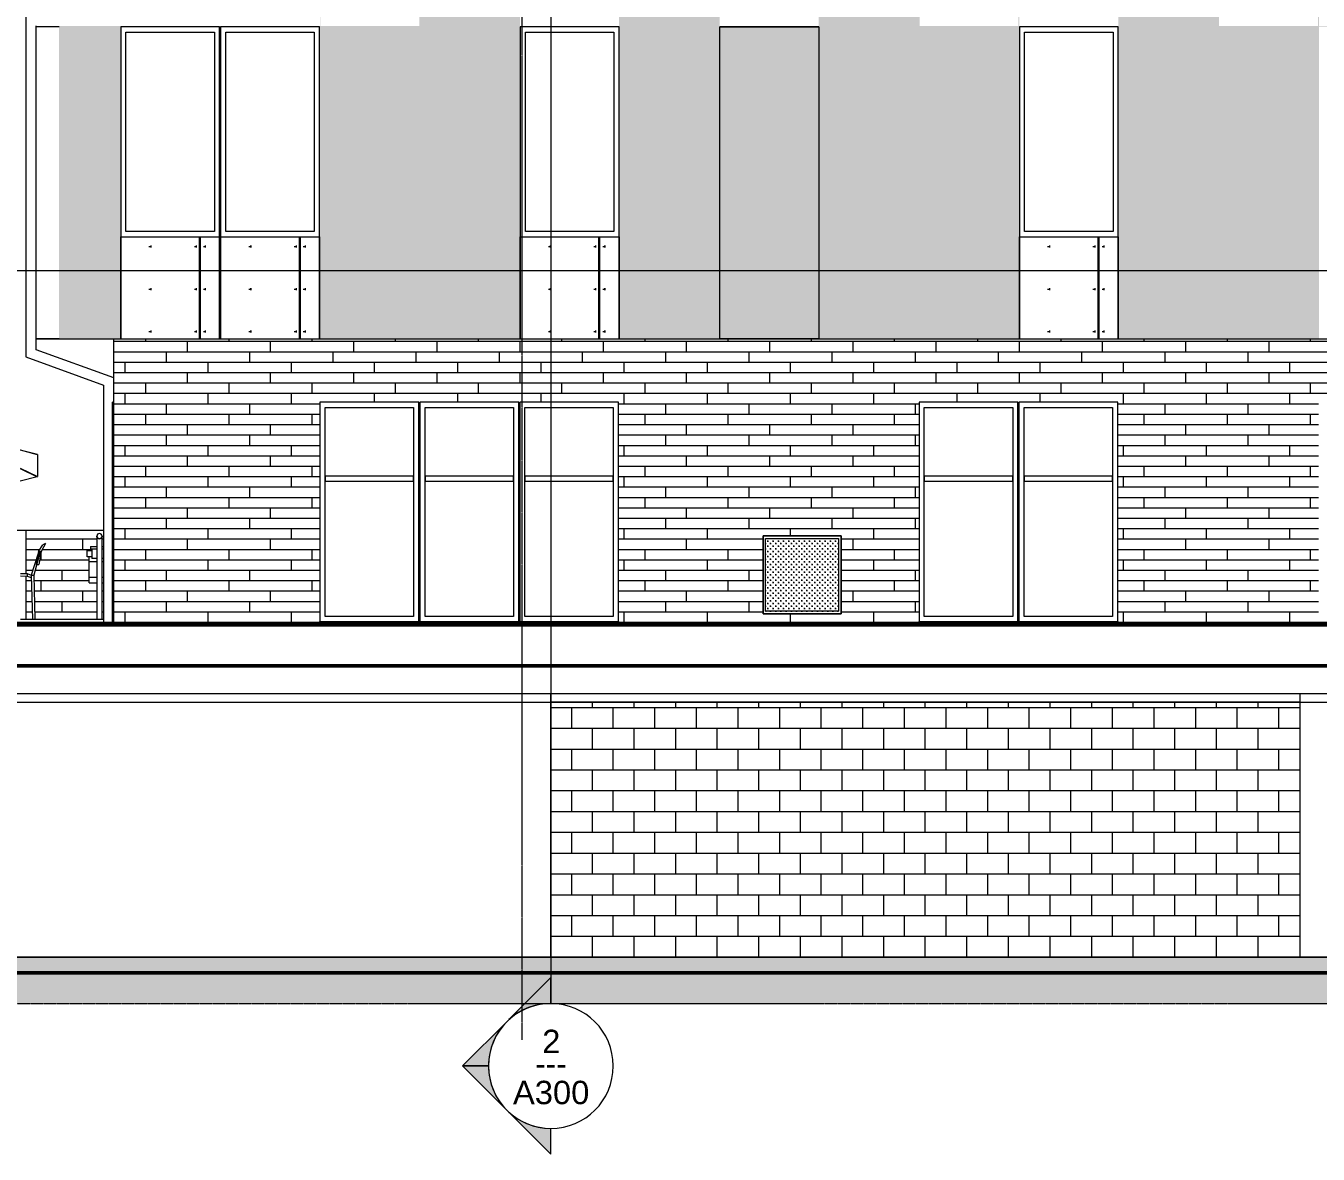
# Model space of a CAD drawing. Header units: inches. Extents: x -4169 to 1631, y -238 to 585.
# Drawn here: x -998.4 to -501.3, y -203.8 to 230.1 of the extents above; entities that cross this region are included whole.
import ezdxf

# ---------------------------------------------------------------- set-up
doc = ezdxf.new("R2010")
doc.units = ezdxf.units.IN
doc.header["$MEASUREMENT"] = 0
doc.linetypes.add('Aligning Line 1_8_', pattern=[0.25, 0.125, -0.125])
doc.linetypes.add('Grid Line 1_2_', pattern=[0.875, 0.5, -0.125, 0.125, -0.125])
for name, color, linetype, lineweight in [('0-5', 10, 'Continuous', 5), ('A-CLNG', 13, 'Continuous', 13), ('A-FLOR', 192, 'Continuous', 13), ('A-FLOR-2', 53, 'Continuous', 50), ('A-FLOR-LEVL-1', 51, 'Grid Line 1_2_', 9), ('A-FLOR-PATT-2', 9, 'Continuous', 9), ('A-GENM', 5, 'Continuous', 9), ('A-GLAZ', 151, 'Continuous', 13), ('A-GLAZ-1', 151, 'Continuous', 9), ('A-WALL', 113, 'Continuous', 13), ('A-WALL-PATT-1', 111, 'Continuous', 9), ('C-BLDG-PADS-1', 55, 'Continuous', 9), ('C-BLDG-PADS-2', 10, 'Continuous', 13), ('C-TOPO', 7, 'Continuous', 9), ('C-TOPO-1', 250, 'Continuous', 50), ('G-ANNO-SYMB', 111, 'Aligning Line 1_8_', 9), ('G-ANNO-SYMB-2', 147, 'Aligning Line 1_8_', 9), ('G-ANNO-SYMB-3', 111, 'Continuous', 9), ('G-IMPT', 8, 'Continuous', 9), ('L-SITE', 91, 'Continuous', 9), ('Q-SPCQ', 91, 'Continuous', 9), ('S-FNDN', 32, 'Continuous', 13), ('S-GRID-1', 1, 'Grid Line 1_2_', 9)]:
    doc.layers.add(name, color=color, linetype=linetype, lineweight=lineweight)
doc.styles.add('Arial', font='arial.ttf', dxfattribs={"height": 9})
doc.styles.add('Century Gothic', font='ufonts.com_century-gothic.ttf', dxfattribs={"height": 9})
pattern_1 = [(0, (0, 0), (24, 24), [24, -24]), (0, (0, 9), (24, 24), [24, -24]), (0, (0, 18), (24, 24), [24, -24]), (90, (3, 21), (-24, 24), [24, -24]), (90, (12, 21), (-24, 24), [24, -24]), (90, (21, 21), (-24, 24), [24, -24])]
pattern_2 = [(0, (-115.69, 112.3), (-38.4, 120.375), [0.392, -38.007]), (0, (-115.69, 112.7), (-38.4, 120.375), [0.392, -38.007]), (0, (-115.69, 128.66), (-38.4, 120.375), [0.392, -38.007]), (0, (-115.69, 129.05), (-38.4, 120.375), [0.392, -38.007]), (0, (-115.69, 145.02), (-38.4, 120.375), [0.392, -38.007]), (0, (-115.69, 145.41), (-38.4, 120.375), [0.392, -38.007]), (0, (-115.69, 161.38), (-38.4, 120.375), [0.392, -38.007]), (0, (-115.69, 161.77), (-38.4, 120.375), [0.392, -38.007]), (0, (-115.69, 177.73), (-38.4, 120.375), [0.392, -38.007]), (0, (-115.69, 178.12), (-38.4, 120.375), [0.392, -38.007]), (0, (-115.69, 194.09), (-38.4, 120.375), [0.392, -38.007]), (0, (-115.69, 194.48), (-38.4, 120.375), [0.392, -38.007]), (0, (-115.69, 210.45), (-38.4, 120.375), [0.392, -38.007]), (0, (-115.69, 210.84), (-38.4, 120.375), [0.392, -38.007]), (0, (-115.69, 226.8), (-38.4, 120.375), [0.392, -38.007]), (0, (-115.69, 227.2), (-38.4, 120.375), [0.392, -38.007]), (0, (-98.24, 112.3), (-38.4, 120.375), [0.392, -38.007]), (0, (-98.24, 112.7), (-38.4, 120.375), [0.392, -38.007]), (0, (-98.24, 128.66), (-38.4, 120.375), [0.392, -38.007]), (0, (-98.24, 129.05), (-38.4, 120.375), [0.392, -38.007]), (0, (-98.24, 145.02), (-38.4, 120.375), [0.392, -38.007]), (0, (-98.24, 145.41), (-38.4, 120.375), [0.392, -38.007]), (0, (-98.24, 161.38), (-38.4, 120.375), [0.392, -38.007]), (0, (-98.24, 161.77), (-38.4, 120.375), [0.392, -38.007]), (0, (-98.24, 177.73), (-38.4, 120.375), [0.392, -38.007]), (0, (-98.24, 178.12), (-38.4, 120.375), [0.392, -38.007]), (0, (-98.24, 194.09), (-38.4, 120.375), [0.392, -38.007]), (0, (-98.24, 194.48), (-38.4, 120.375), [0.392, -38.007]), (0, (-98.24, 210.45), (-38.4, 120.375), [0.392, -38.007]), (0, (-98.24, 210.84), (-38.4, 120.375), [0.392, -38.007]), (0, (-98.24, 226.8), (-38.4, 120.375), [0.392, -38.007]), (0, (-98.24, 227.2), (-38.4, 120.375), [0.392, -38.007]), (0, (-80.79, 112.3), (-38.4, 120.375), [0.392, -38.007]), (0, (-80.79, 112.7), (-38.4, 120.375), [0.392, -38.007]), (0, (-80.79, 128.66), (-38.4, 120.375), [0.392, -38.007]), (0, (-80.79, 129.05), (-38.4, 120.375), [0.392, -38.007]), (0, (-80.79, 145.02), (-38.4, 120.375), [0.392, -38.007]), (0, (-80.79, 145.41), (-38.4, 120.375), [0.392, -38.007]), (0, (-80.79, 161.38), (-38.4, 120.375), [0.392, -38.007]), (0, (-80.79, 161.77), (-38.4, 120.375), [0.392, -38.007]), (0, (-80.79, 177.73), (-38.4, 120.375), [0.392, -38.007]), (0, (-80.79, 178.12), (-38.4, 120.375), [0.392, -38.007]), (0, (-80.79, 194.09), (-38.4, 120.375), [0.392, -38.007]), (0, (-80.79, 194.48), (-38.4, 120.375), [0.392, -38.007]), (0, (-80.79, 210.45), (-38.4, 120.375), [0.392, -38.007]), (0, (-80.79, 210.84), (-38.4, 120.375), [0.392, -38.007]), (0, (-80.79, 226.8), (-38.4, 120.375), [0.392, -38.007]), (0, (-80.79, 227.2), (-38.4, 120.375), [0.392, -38.007]), (90, (-117.432, 109.75), (-38.4, 2e-15), [120, -0.375]), (90, (-117.057, 109.75), (-38.4, 2e-15), [120, -0.375]), (90, (-115.69, 112.304), (-38.4, 2e-15), [0.392, -119.982]), (90, (-115.69, 128.66), (-38.4, 2e-15), [0.392, -119.982]), (90, (-115.69, 145.018), (-38.4, 2e-15), [0.392, -119.982]), (90, (-115.69, 161.375), (-38.4, 2e-15), [0.392, -119.982]), (90, (-115.69, 177.732), (-38.4, 2e-15), [0.392, -119.982]), (90, (-115.69, 194.09), (-38.4, 2e-15), [0.392, -119.982]), (90, (-115.69, 210.447), (-38.4, 2e-15), [0.392, -119.982]), (90, (-115.69, 226.804), (-38.4, 2e-15), [0.392, -119.982]), (90, (-115.3, 112.304), (-38.4, 2e-15), [0.392, -119.982]), (90, (-115.3, 128.66), (-38.4, 2e-15), [0.392, -119.982]), (90, (-115.3, 145.018), (-38.4, 2e-15), [0.392, -119.982]), (90, (-115.3, 161.375), (-38.4, 2e-15), [0.392, -119.982]), (90, (-115.3, 177.732), (-38.4, 2e-15), [0.392, -119.982]), (90, (-115.3, 194.09), (-38.4, 2e-15), [0.392, -119.982]), (90, (-115.3, 210.447), (-38.4, 2e-15), [0.392, -119.982]), (90, (-115.3, 226.804), (-38.4, 2e-15), [0.392, -119.982]), (90, (-98.24, 112.304), (-38.4, 2e-15), [0.392, -119.982]), (90, (-98.24, 128.66), (-38.4, 2e-15), [0.392, -119.982]), (90, (-98.24, 145.018), (-38.4, 2e-15), [0.392, -119.982]), (90, (-98.24, 161.375), (-38.4, 2e-15), [0.392, -119.982]), (90, (-98.24, 177.732), (-38.4, 2e-15), [0.392, -119.982]), (90, (-98.24, 194.09), (-38.4, 2e-15), [0.392, -119.982]), (90, (-98.24, 210.447), (-38.4, 2e-15), [0.392, -119.982]), (90, (-98.24, 226.804), (-38.4, 2e-15), [0.392, -119.982]), (90, (-97.85, 112.304), (-38.4, 2e-15), [0.392, -119.982]), (90, (-97.85, 128.66), (-38.4, 2e-15), [0.392, -119.982]), (90, (-97.85, 145.018), (-38.4, 2e-15), [0.392, -119.982]), (90, (-97.85, 161.375), (-38.4, 2e-15), [0.392, -119.982]), (90, (-97.85, 177.732), (-38.4, 2e-15), [0.392, -119.982]), (90, (-97.85, 194.09), (-38.4, 2e-15), [0.392, -119.982]), (90, (-97.85, 210.447), (-38.4, 2e-15), [0.392, -119.982]), (90, (-97.85, 226.804), (-38.4, 2e-15), [0.392, -119.982]), (90, (-80.79, 112.304), (-38.4, 2e-15), [0.392, -119.982]), (90, (-80.79, 128.66), (-38.4, 2e-15), [0.392, -119.982]), (90, (-80.79, 145.018), (-38.4, 2e-15), [0.392, -119.982]), (90, (-80.79, 161.375), (-38.4, 2e-15), [0.392, -119.982]), (90, (-80.79, 177.732), (-38.4, 2e-15), [0.392, -119.982]), (90, (-80.79, 194.09), (-38.4, 2e-15), [0.392, -119.982]), (90, (-80.79, 210.447), (-38.4, 2e-15), [0.392, -119.982]), (90, (-80.79, 226.804), (-38.4, 2e-15), [0.392, -119.982]), (90, (-80.4, 112.304), (-38.4, 2e-15), [0.392, -119.982]), (90, (-80.4, 128.66), (-38.4, 2e-15), [0.392, -119.982]), (90, (-80.4, 145.018), (-38.4, 2e-15), [0.392, -119.982]), (90, (-80.4, 161.375), (-38.4, 2e-15), [0.392, -119.982]), (90, (-80.4, 177.732), (-38.4, 2e-15), [0.392, -119.982]), (90, (-80.4, 194.09), (-38.4, 2e-15), [0.392, -119.982]), (90, (-80.4, 210.447), (-38.4, 2e-15), [0.392, -119.982]), (90, (-80.4, 226.804), (-38.4, 2e-15), [0.392, -119.982]), (180, (-79.03, 109.38), (-38.4, 120.375), [38.025, -0.375]), (180, (-79.03, 109.75), (-38.4, 120.375), [38.025, -0.375])]
pattern_3 = [(0, (-960.232, 0.8), (0, 4), []), (90, (-960.232, 0.8), (-8, 8), [4, -28]), (90, (-944.232, 4.8), (-8, 8), [4, -28])]

# ---------------------------------------------------------------- blocks, each defined once
blk = doc.blocks.new('CTR - 2nd Phase_rvt-2-BUILDING ELEVATION - SOUTH')
at = {"layer": 'A-FLOR-PATT-2'}
h = blk.add_hatch(dxfattribs=at)
h.set_pattern_fill('FP_31', color=256, style=0, pattern_type=2)
h.set_pattern_definition(pattern_1)
h.paths.add_polyline_path([(12085.05, -0.25), (12087.19, -0.25), (12087.19, 0.25), (9891.19, 0.25), (9891.19, -0.25), (12079.66, -0.25)], flags=0)
at = {"layer": 'A-FLOR-2'}
for p, q in [((12087.19, 0.25), (9891.19, 0.25)), ((12088.59, 0), (9897.39, 0)), ((9891.19, -0.25), (12087.19, -0.25)), ((9901.19, -16), (12077.19, -16))]:
    blk.add_line(p, q, dxfattribs=at)
at = {"layer": 'A-FLOR-LEVL-1'}
for p, q in [((9609.49, 136), (12558.48, 136)), ((9609.49, 0), (12558.48, 0)), ((9609.49, -30), (12558.48, -30)), ((9609.49, -128), (12558.48, -128))]:
    blk.add_line(p, q, dxfattribs=at)
blk = doc.blocks.new('CTR  - Topography_rvt-2-BUILDING ELEVATION - SOUTH')
at = {"layer": 'C-BLDG-PADS-1'}
h = blk.add_hatch(dxfattribs=at)
h.set_pattern_fill('FP_30', color=256, style=0, pattern_type=2)
h.set_pattern_definition([(50, (0, 0), (27.5427, -2.40992), [2.88, -31.68]), (355, (0, 0), (-5.327844, 28.884266), [2.304, -25.344]), (100.451, (2.295, -0.2), (22.215316, 26.47393), [2.448, -26.924]), (46.184, (0, 7.68), (40.98187, -6.35642), [4.32, -47.52]), (96.636, (3.415, 7.15), (35.89075, 37.40619), [3.671, -40.386]), (351.184, (0, 7.68), (35.89097, 37.40622), [3.456, -38.016]), (21, (3.84, 5.76), (22.921036, -15.46073), [2.88, -31.68]), (326, (3.84, 5.76), (9.34353, 27.84574), [2.304, -25.344]), (71.451, (5.75, 4.472), (32.26477, 12.38442), [2.448, -26.924]), (37.5, (0, 0), (0.466855, 12.782707), [1.267, -23.77, 1.267, -24.461, -25.44]), (37.5, (0, 0), (0.466855, 12.782707), [-50.765, 1.267, -24.173]), (7.5, (0, 0), (10.10159, 15.14509), [1.267, -13.402, 1.267, -23.194, -9.696]), (7.5, (0, 0), (10.10159, 15.14509), [-39.13, 1.267, -8.429]), (327.5, (-8.563, 0), (20.499161, -0.86578), [1.267, -8.333, 1.267, -28.685, -39.744]), (327.5, (-8.563, 0), (20.499161, -0.86578), [-39.552, 1.267, -38.477]), (317.5, (-12.403, 0), (22.39478, 3.844288), [1.267, -11.213, 1.267, -18.624, -28.224]), (317.5, (-12.403, 0), (22.39478, 3.844288), [-32.371, 1.267, -26.957])])
h.paths.add_polyline_path([(12031.23, -134), (12087.19, -134), (12087.19, -128), (9891.19, -128), (9891.19, -134), (11945.12, -134)], flags=0)
at = {"layer": 'C-TOPO'}
h = blk.add_hatch(dxfattribs=at)
h.set_pattern_fill('FP_55', color=256, style=0, pattern_type=2)
h.set_pattern_definition(pattern_1)
h.paths.add_polyline_path([(12079.87, -145.87), (12087.19, -145.87), (12087.19, -134.01), (9891.19, -134.01), (9891.19, -145.87), (12031.23, -145.87)], flags=0)
at = {"layer": 'A-FLOR-LEVL-1'}
for p, q in [((9609.49, 0), (12558.48, 0)), ((9609.49, -128), (12558.48, -128))]:
    blk.add_line(p, q, dxfattribs=at)
at = {"layer": 'C-BLDG-PADS-2'}
for p, q in [((12087.19, -128), (9891.19, -128)), ((9891.19, -134), (12087.19, -134))]:
    blk.add_line(p, q, dxfattribs=at)
at = {"layer": 'C-TOPO'}
blk.add_line((12079.87, -134.01), (9891.19, -134.01), dxfattribs=at)
at = {"layer": 'C-TOPO-1'}
blk.add_line((9891.19, -134.01), (12079.87, -134.01), dxfattribs=at)
at = {"layer": 'G-ANNO-SYMB-2'}
blk.add_line((9742.88, 0), (12461.78, 0), dxfattribs=at)
blk = doc.blocks.new('CTR - 1st Phase - Common Walls_rvt-2-BUILDING ELEVATION - SOUTH')
at = {"layer": 'A-FLOR-LEVL-1'}
for p, q in [((9609.49, 136), (12558.48, 136)), ((9609.49, 0), (12558.48, 0)), ((9609.49, -30), (12558.48, -30)), ((9609.49, -128), (12558.48, -128))]:
    blk.add_line(p, q, dxfattribs=at)
at = {"layer": 'G-ANNO-SYMB-2'}
blk.add_line((9706.24, 0), (12461.78, 0), dxfattribs=at)
blk = doc.blocks.new('_THE_ WINDOW _ DOOR - Window - 2nd Floor-2113391-BUILDING ELEVATION - SOUTH')
at = {"layer": 'A-GLAZ-1'}
h = blk.add_hatch(dxfattribs=at)
h.set_pattern_fill('FP_45', color=256, style=0, pattern_type=2)
h.set_pattern_definition([(180, (11278.24, 167.18), (38.4, 120.38), [0.392, -38.007]), (180, (11278.24, 167.57), (38.4, 120.38), [0.392, -38.007]), (180, (11278.24, 183.54), (38.4, 120.38), [0.392, -38.007]), (180, (11278.24, 183.93), (38.4, 120.38), [0.392, -38.007]), (180, (11278.24, 199.89), (38.4, 120.38), [0.392, -38.007]), (180, (11278.24, 200.29), (38.4, 120.38), [0.392, -38.007]), (180, (11278.24, 216.25), (38.4, 120.38), [0.392, -38.007]), (180, (11278.24, 216.64), (38.4, 120.38), [0.392, -38.007]), (180, (11278.24, 232.61), (38.4, 120.38), [0.392, -38.007]), (180, (11278.24, 233), (38.4, 120.38), [0.392, -38.007]), (180, (11278.24, 248.96), (38.4, 120.38), [0.392, -38.007]), (180, (11278.24, 249.36), (38.4, 120.375), [0.392, -38.007]), (180, (11278.24, 265.32), (38.4, 120.375), [0.392, -38.007]), (180, (11278.24, 265.71), (38.4, 120.375), [0.392, -38.007]), (180, (11278.24, 281.68), (38.4, 120.375), [0.392, -38.007]), (180, (11278.24, 282.07), (38.4, 120.375), [0.392, -38.007]), (180, (11260.79, 167.18), (38.4, 120.38), [0.392, -38.007]), (180, (11260.79, 167.57), (38.4, 120.38), [0.392, -38.007]), (180, (11260.79, 183.54), (38.4, 120.38), [0.392, -38.007]), (180, (11260.79, 183.93), (38.4, 120.38), [0.392, -38.007]), (180, (11260.79, 199.89), (38.4, 120.38), [0.392, -38.007]), (180, (11260.79, 200.29), (38.4, 120.38), [0.392, -38.007]), (180, (11260.79, 216.25), (38.4, 120.38), [0.392, -38.007]), (180, (11260.79, 216.64), (38.4, 120.38), [0.392, -38.007]), (180, (11260.79, 232.61), (38.4, 120.38), [0.392, -38.007]), (180, (11260.79, 233), (38.4, 120.38), [0.392, -38.007]), (180, (11260.79, 248.96), (38.4, 120.375), [0.392, -38.007]), (180, (11260.79, 249.36), (38.4, 120.375), [0.392, -38.007]), (180, (11260.79, 265.32), (38.4, 120.375), [0.392, -38.007]), (180, (11260.79, 265.71), (38.4, 120.375), [0.392, -38.007]), (180, (11260.79, 281.68), (38.4, 120.375), [0.392, -38.007]), (180, (11260.79, 282.07), (38.4, 120.375), [0.392, -38.007]), (180, (11243.34, 167.18), (38.4, 120.38), [0.392, -38.007]), (180, (11243.34, 167.57), (38.4, 120.38), [0.392, -38.007]), (180, (11243.34, 183.54), (38.4, 120.38), [0.392, -38.007]), (180, (11243.34, 183.93), (38.4, 120.38), [0.392, -38.007]), (180, (11243.34, 199.89), (38.4, 120.38), [0.392, -38.007]), (180, (11243.34, 200.29), (38.4, 120.38), [0.392, -38.007]), (180, (11243.34, 216.25), (38.4, 120.38), [0.392, -38.007]), (180, (11243.34, 216.64), (38.4, 120.38), [0.392, -38.007]), (180, (11243.34, 232.61), (38.4, 120.38), [0.392, -38.007]), (180, (11243.34, 233), (38.4, 120.38), [0.392, -38.007]), (180, (11243.34, 248.96), (38.4, 120.375), [0.392, -38.007]), (180, (11243.34, 249.36), (38.4, 120.375), [0.392, -38.007]), (180, (11243.34, 265.32), (38.4, 120.375), [0.392, -38.007]), (180, (11243.34, 265.71), (38.4, 120.375), [0.392, -38.007]), (180, (11243.34, 281.68), (38.4, 120.375), [0.392, -38.007]), (180, (11243.34, 282.07), (38.4, 120.375), [0.392, -38.007]), (90, (11279.977, 164.625), (38.4, -2e-15), [120, -0.375]), (90, (11279.602, 164.625), (38.4, -2e-15), [120, -0.375]), (90, (11278.236, 167.18), (38.4, -2e-15), [0.392, -119.982]), (90, (11278.236, 183.536), (38.4, -2e-15), [0.392, -119.982]), (90, (11278.236, 199.893), (38.4, -2e-15), [0.392, -119.982]), (90, (11278.236, 216.25), (38.4, -2e-15), [0.392, -119.982]), (90, (11278.236, 232.607), (38.4, -2e-15), [0.392, -119.982]), (90, (11278.236, 248.964), (38.4, -2e-15), [0.392, -119.982]), (90, (11278.236, 265.322), (38.4, -2e-15), [0.392, -119.982]), (90, (11278.236, 281.68), (38.4, -2e-15), [0.392, -119.982]), (90, (11277.843, 167.18), (38.4, -2e-15), [0.392, -119.982]), (90, (11277.843, 183.536), (38.4, -2e-15), [0.392, -119.982]), (90, (11277.843, 199.893), (38.4, -2e-15), [0.392, -119.982]), (90, (11277.843, 216.25), (38.4, -2e-15), [0.392, -119.982]), (90, (11277.843, 232.607), (38.4, -2e-15), [0.392, -119.982]), (90, (11277.843, 248.964), (38.4, -2e-15), [0.392, -119.982]), (90, (11277.843, 265.322), (38.4, -2e-15), [0.392, -119.982]), (90, (11277.843, 281.68), (38.4, -2e-15), [0.392, -119.982]), (90, (11260.786, 167.18), (38.4, -2e-15), [0.392, -119.982]), (90, (11260.786, 183.536), (38.4, -2e-15), [0.392, -119.982]), (90, (11260.786, 199.893), (38.4, -2e-15), [0.392, -119.982]), (90, (11260.786, 216.25), (38.4, -2e-15), [0.392, -119.982]), (90, (11260.786, 232.607), (38.4, -2e-15), [0.392, -119.982]), (90, (11260.786, 248.964), (38.4, -2e-15), [0.392, -119.982]), (90, (11260.786, 265.322), (38.4, -2e-15), [0.392, -119.982]), (90, (11260.786, 281.68), (38.4, -2e-15), [0.392, -119.982]), (90, (11260.393, 167.18), (38.4, -2e-15), [0.392, -119.982]), (90, (11260.393, 183.536), (38.4, -2e-15), [0.392, -119.982]), (90, (11260.393, 199.893), (38.4, -2e-15), [0.392, -119.982]), (90, (11260.393, 216.25), (38.4, -2e-15), [0.392, -119.982]), (90, (11260.393, 232.607), (38.4, -2e-15), [0.392, -119.982]), (90, (11260.393, 248.964), (38.4, -2e-15), [0.392, -119.982]), (90, (11260.393, 265.322), (38.4, -2e-15), [0.392, -119.982]), (90, (11260.393, 281.68), (38.4, -2e-15), [0.392, -119.982]), (90, (11243.336, 167.18), (38.4, -2e-15), [0.392, -119.982]), (90, (11243.336, 183.536), (38.4, -2e-15), [0.392, -119.982]), (90, (11243.336, 199.893), (38.4, -2e-15), [0.392, -119.982]), (90, (11243.336, 216.25), (38.4, -2e-15), [0.392, -119.982]), (90, (11243.336, 232.607), (38.4, -2e-15), [0.392, -119.982]), (90, (11243.336, 248.964), (38.4, -2e-15), [0.392, -119.982]), (90, (11243.336, 265.322), (38.4, -2e-15), [0.392, -119.982]), (90, (11243.336, 281.68), (38.4, -2e-15), [0.392, -119.982]), (90, (11242.943, 167.18), (38.4, -2e-15), [0.392, -119.982]), (90, (11242.943, 183.536), (38.4, -2e-15), [0.392, -119.982]), (90, (11242.943, 199.893), (38.4, -2e-15), [0.392, -119.982]), (90, (11242.943, 216.25), (38.4, -2e-15), [0.392, -119.982]), (90, (11242.943, 232.607), (38.4, -2e-15), [0.392, -119.982]), (90, (11242.943, 248.964), (38.4, -2e-15), [0.392, -119.982]), (90, (11242.943, 265.322), (38.4, -2e-15), [0.392, -119.982]), (90, (11242.943, 281.68), (38.4, -2e-15), [0.392, -119.982]), (0, (11241.58, 164.25), (38.4, 120.38), [38.025, -0.375]), (0, (11241.58, 164.62), (38.4, 120.38), [38.025, -0.375])])
h.paths.add_polyline_path([(11299.29, 109.75), (11318, 109.75), (11318, 149), (11279.98, 149), (11279.98, 109.75)], flags=0)
at = {"layer": 'A-GLAZ'}
for p, q in [((11279.98, 229.75), (11279.98, 149)), ((11318, 229.75), (11279.98, 229.75)), ((11318, 149), (11318, 229.75)), ((11281.98, 227.75), (11316, 227.75)), ((11281.98, 151), (11281.98, 227.75)), ((11316, 227.75), (11316, 151)), ((11316, 151), (11281.98, 151)), ((11279.98, 149), (11318, 149)), ((11279.98, 149), (11279.98, 109.75)), ((11318, 109.75), (11318, 149)), ((11279.98, 109.75), (11318, 109.75))]:
    blk.add_line(p, q, dxfattribs=at)
blk = doc.blocks.new('_THE_ WINDOW _ DOOR - hvac panel - 2nd floor-2113875-BUILDING ELEVATION - SOUTH')
at = {"layer": 'A-GLAZ-1'}
h = blk.add_hatch(dxfattribs=at)
h.set_pattern_fill('FP_46', color=256, style=0, pattern_type=2)
h.set_pattern_definition([(180, (10255.989, 174.437), (-1, 1), [0.5, -1.5]), (90, (10255.739, 174.187), (1, 1), [0.5, -1.5])])
h.paths.add_polyline_path([(10281.2, 109.75), (10281.2, 229.75), (10243.18, 229.75), (10243.18, 109.75)], flags=0)
at = {"layer": 'A-GLAZ'}
for p, q in [((10243.18, 109.75), (10243.18, 229.75)), ((10281.2, 229.75), (10243.18, 229.75)), ((10281.2, 229.75), (10281.2, 109.75)), ((10281.2, 109.75), (10243.18, 109.75))]:
    blk.add_line(p, q, dxfattribs=at)
blk = doc.blocks.new('Outdoor Table01 - 02ZUTB01_dwg-V23-BUILDING ELEVATION - SOUTH')
at = {"layer": 'G-IMPT'}
for p, q in [((9974.09, 67.04), (9980.68, 65.31)), ((9974.09, 67.04), (9980.68, 65.31)), ((9980.79, 65.24), (9974.09, 67)), ((9980.79, 65.24), (9980.79, 56.82)), ((9974.09, 60.03), (9980.79, 56.82)), ((9974.09, 59.93), (9980.68, 56.75)), ((9980.68, 56.75), (9974.09, 55.02)), ((9981.16, 28), (9982.77, 30.5)), ((9983.77, 31), (9982.16, 28)), ((9983.77, 31), (9982.77, 30.5)), ((9981.01, 27.15), (9978.29, 18.83)), ((9981.79, 28), (9979.29, 18.83)), ((9981.16, 28), (9980.29, 23)), ((9981.29, 28), (9981.03, 27.21)), ((9981.29, 28), (9981.16, 28)), ((9981.29, 28), (9981.79, 28)), ((9982.16, 28), (9981.29, 23)), ((9982.16, 28), (9981.79, 28)), ((9980.29, 23), (9980.35, 23)), ((9980.43, 23), (9981.29, 23)), ((9974.19, 19.58), (9976.79, 19.48)), ((9974.19, 18.58), (9976.79, 18.48)), ((9976.79, 19.48), (9978.29, 18.83)), ((9976.79, 19.48), (9976.79, 18.48)), ((9976.79, 18.48), (9978.31, 17.98)), ((9978.29, 18.83), (9978.76, 2)), ((9978.29, 18.83), (9979.29, 18.83)), ((9979.29, 18.83), (9979.74, 2))]:
    blk.add_line(p, q, dxfattribs=at)
blk = doc.blocks.new('Outdoor Table01 - Outdoor Table01-V24-BUILDING ELEVATION - SOUTH')
blk.add_blockref('Outdoor Table01 - 02ZUTB01_dwg-V23-BUILDING ELEVATION - SOUTH', (0, 0))
blk = doc.blocks.new('_THE_ WINDOW _ DOOR - Window - 1st Floor-2113386-BUILDING ELEVATION - SOUTH')
at = {"layer": 'A-GLAZ'}
for p, q in [((10009.59, 1), (10009.59, 85.37)), ((10010.09, 85.37), (10009.59, 85.37)), ((10009.59, 1), (10010.09, 1))]:
    blk.add_line(p, q, dxfattribs=at)
blk = doc.blocks.new('_THE_ WINDOW _ DOOR - Window - 1st Floor-2113384-BUILDING ELEVATION - SOUTH')
at = {"layer": 'A-GLAZ'}
for p, q in [((11894.38, 85.38), (11894.38, 1)), ((11932.4, 85.38), (11894.38, 85.38)), ((11932.4, 1), (11932.4, 85.38)), ((11896.38, 83.38), (11930.4, 83.38)), ((11896.38, 3), (11896.38, 83.38)), ((11930.4, 83.38), (11930.4, 3)), ((11930.4, 57), (11896.38, 57)), ((11896.38, 57), (11896.38, 55)), ((11896.38, 55), (11930.4, 55)), ((11930.4, 55), (11930.4, 57)), ((11894.38, 1), (11932.4, 1)), ((11894.38, 1), (11894.38, 0.5)), ((11894.38, 0.5), (11932.4, 0.5)), ((11930.4, 3), (11896.38, 3)), ((11932.4, 0.5), (11932.4, 1))]:
    blk.add_line(p, q, dxfattribs=at)
blk = doc.blocks.new('089100 - Louvers - Magic-Pak - 089100 - Louvers - Magic-Pak-2121265-BUILDING ELEVATION - SOUTH')
at = {"layer": 'A-GLAZ-1'}
h = blk.add_hatch(dxfattribs=at)
h.set_pattern_fill('FP_71', color=256, style=0, pattern_type=2)
h.set_pattern_definition([(0, (10274.802, 0), (1, 1), [0.5, -1.5]), (90, (10275.052, -0.25), (-1, 1), [0.5, -1.5])])
h.paths.add_polyline_path([(10287.48, 5), (10288.8, 5), (10288.8, 33), (10260.8, 33), (10260.8, 5), (10282.1, 5)], flags=0)
at = {"layer": 'A-GLAZ'}
for p, q in [((10289.8, 34), (10259.8, 34)), ((10259.8, 34), (10259.8, 4)), ((10260.8, 5), (10260.8, 33)), ((10260.8, 33), (10288.8, 33)), ((10288.8, 33), (10288.8, 5)), ((10289.8, 4), (10289.8, 34)), ((10288.8, 5), (10260.8, 5)), ((10259.8, 4), (10289.8, 4))]:
    blk.add_line(p, q, dxfattribs=at)
blk = doc.blocks.new('077123 - Manufactured Gutters and Downspouts - 077123 - Manufactured Gutters and Downspouts-1955134-BUILDING ELEVATION - SOUTH')
at = {"layer": 'A-GENM'}
for p, q in [((9969.52, 413.51), (9980.19, 413.51)), ((9969.52, 395.11), (9969.52, 413.51)), ((9972.88, 384.1), (9969.52, 395.11)), ((9980.19, 395.11), (9969.52, 395.11)), ((9980.19, 384.1), (9972.88, 384.1)), ((9976.21, 371.1), (9976.21, 384.1)), ((9976.21, 358.75), (9976.21, 371.1)), ((9980.19, 371.1), (9976.21, 371.1)), ((9976.21, 353.15), (9976.21, 358.75)), ((9980.19, 358.75), (9976.21, 358.75)), ((9980.19, 353.15), (9976.21, 353.15)), ((9976.21, 353.15), (9976.21, 102.78)), ((9976.21, 353.15), (9980.19, 353.15)), ((9980.21, 105.58), (9980.21, 109.75)), ((10010.09, 94.71), (9980.21, 105.58)), ((9976.21, 102.78), (10006.09, 91.91)), ((10006.09, 91.91), (10006.09, 0.25))]:
    blk.add_line(p, q, dxfattribs=at)
blk = doc.blocks.new('gas_meter_manifold_5854 - Plumbing Gas Meter 3d Manifolded-2102305-BUILDING ELEVATION - SOUTH')
at = {"layer": 'A-GENM'}
for p, q in [((10003.59, 33.88), (10003.59, 2)), ((10005.59, 2), (10005.59, 33.88))]:
    blk.add_line(p, q, dxfattribs=at)
for start, end in [(90, 270), (270, 90)]:
    blk.add_arc((10004.59, 33.88), 1, start, end, dxfattribs=at)
for points, knots in [([(10003.61, 33.65), (10003.61, 33.67), (10003.59, 33.75), (10003.59, 33.83), (10003.59, 33.88)], [0.828653, 0.828653, 0.828653, 0.828653, 0.875, 1, 1, 1, 1]), ([(10003.82, 33.24), (10003.81, 33.25), (10003.79, 33.27), (10003.76, 33.32), (10003.72, 33.39), (10003.68, 33.47), (10003.65, 33.54), (10003.63, 33.58), (10003.63, 33.6)], [0.5, 0.5, 0.5, 0.5, 0.53125, 0.5625, 0.625, 0.6875, 0.75, 0.7881027, 0.7881027, 0.7881027, 0.7881027]), ([(10003.78, 33.29), (10003.79, 33.29), (10003.8, 33.27), (10003.82, 33.24), (10003.84, 33.22), (10003.84, 33.22)], [0.45770099, 0.45770099, 0.45770099, 0.45770099, 0.46428571, 0.5, 0.51997762, 0.51997762, 0.51997762, 0.51997762]), ([(10004.04, 33.05), (10004.03, 33.05), (10004, 33.07), (10003.96, 33.1), (10003.93, 33.13), (10003.91, 33.14), (10003.91, 33.15)], [0.3172755, 0.3172755, 0.3172755, 0.3172755, 0.34375, 0.375, 0.40625, 0.4209372, 0.4209372, 0.4209372, 0.4209372]), ([(10003.92, 33.13), (10003.93, 33.13), (10003.95, 33.11), (10003.98, 33.08), (10004.02, 33.06), (10004.03, 33.05)], [0.59379387, 0.59379387, 0.59379387, 0.59379387, 0.60714286, 0.64285714, 0.67618781, 0.67618781, 0.67618781, 0.67618781]), ([(10004.27, 32.93), (10004.26, 32.94), (10004.23, 32.95), (10004.19, 32.97), (10004.16, 32.98), (10004.14, 32.99)], [0.17113614, 0.17113614, 0.17113614, 0.17113614, 0.1875, 0.21875, 0.25, 0.25, 0.25, 0.25]), ([(10005.03, 32.99), (10005.02, 32.98), (10004.98, 32.97), (10004.94, 32.95), (10004.91, 32.94), (10004.9, 32.94)], [0.75, 0.75, 0.75, 0.75, 0.78125, 0.8125, 0.82886386, 0.82886386, 0.82886386, 0.82886386]), ([(10005.27, 33.15), (10005.26, 33.14), (10005.24, 33.13), (10005.21, 33.1), (10005.17, 33.07), (10005.15, 33.05), (10005.13, 33.05)], [0.5790628, 0.5790628, 0.5790628, 0.5790628, 0.59375, 0.625, 0.65625, 0.6827245, 0.6827245, 0.6827245, 0.6827245]), ([(10005.14, 33.05), (10005.16, 33.06), (10005.19, 33.08), (10005.22, 33.11), (10005.24, 33.13), (10005.25, 33.13)], [0.32381219, 0.32381219, 0.32381219, 0.32381219, 0.35714286, 0.39285714, 0.40620613, 0.40620613, 0.40620613, 0.40620613]), ([(10005.33, 33.22), (10005.34, 33.22), (10005.36, 33.25), (10005.38, 33.27), (10005.39, 33.29)], [0.48002238, 0.48002238, 0.48002238, 0.48002238, 0.5, 0.54229901, 0.54229901, 0.54229901, 0.54229901]), ([(10005.55, 33.6), (10005.54, 33.58), (10005.53, 33.54), (10005.5, 33.47), (10005.46, 33.39), (10005.42, 33.32), (10005.38, 33.27), (10005.36, 33.25), (10005.35, 33.24)], [0.2118973, 0.2118973, 0.2118973, 0.2118973, 0.25, 0.3125, 0.375, 0.4375, 0.46875, 0.5, 0.5, 0.5, 0.5]), ([(10005.59, 33.88), (10005.59, 33.83), (10005.58, 33.75), (10005.56, 33.67), (10005.56, 33.65)], [0, 0, 0, 0, 0.125, 0.171347, 0.171347, 0.171347, 0.171347])]:
    blk.add_open_spline(points, degree=3, knots=knots, dxfattribs=at)
for points in [[(10003.59, 33.88), (10003.59, 33.82), (10003.59, 33.76), (10003.6, 33.7)], [(10003.63, 33.58), (10003.64, 33.56), (10003.65, 33.54), (10003.65, 33.53)], [(10004.59, 32.88), (10004.55, 32.88), (10004.47, 32.89), (10004.39, 32.9), (10004.35, 32.91)], [(10004.82, 32.91), (10004.78, 32.9), (10004.71, 32.89), (10004.63, 32.88), (10004.59, 32.88)], [(10005.52, 33.53), (10005.53, 33.54), (10005.54, 33.56), (10005.54, 33.58)], [(10005.57, 33.7), (10005.58, 33.76), (10005.59, 33.82), (10005.59, 33.88)]]:
    blk.add_open_spline(points, degree=3, dxfattribs=at)
blk = doc.blocks.new('Plumbing Gas Meter 3d single - Plumbing Gas Meter 3d single-2101173-BUILDING ELEVATION - SOUTH')
at = {"layer": 'Q-SPCQ'}
for p, q in [((10001.09, 29.88), (10001.09, 28.88)), ((10001.09, 29.88), (10002.09, 29.88)), ((10002.09, 29.88), (10003.59, 29.88)), ((10005.59, 29.88), (10006.09, 29.88)), ((9999.84, 25.88), (9999.84, 28.38)), ((9999.84, 28.38), (10001.59, 28.38)), ((10001.59, 25.88), (9999.84, 25.88)), ((10001.59, 25.88), (10000.59, 25.88)), ((10000.59, 23.97), (10000.59, 25.88)), ((10002.09, 28.88), (10001.09, 28.88)), ((10001.59, 28.88), (10001.59, 25.26)), ((10003.59, 25.26), (10001.59, 25.26)), ((10003.59, 28.88), (10002.09, 28.88)), ((10006.09, 28.88), (10005.59, 28.88)), ((10006.09, 25.26), (10005.59, 25.26)), ((10000.59, 17.94), (10000.59, 23.97)), ((10003.59, 23.97), (10000.59, 23.97)), ((10006.09, 23.97), (10005.59, 23.97)), ((10000.59, 15.88), (10000.59, 17.94)), ((10003.59, 17.94), (10000.59, 17.94)), ((10000.59, 15.88), (10003.59, 15.88)), ((10006.09, 17.94), (10005.58, 17.94)), ((10005.58, 15.88), (10006.09, 15.88))]:
    blk.add_line(p, q, dxfattribs=at)
blk = doc.blocks.new('Section - Section Head - Filled-22785-BUILDING ELEVATION - SOUTH')
at = {"layer": 'G-ANNO-SYMB-3'}
h = blk.add_hatch(color=256, dxfattribs=at)
edge = h.paths.add_edge_path(flags=0)
edge.add_line((10162.08, -152), (10178.19, -135.9))
edge.add_line((10178.19, -135.9), (10178.19, -145.81))
edge.add_arc((10178.19, -169.84), 24.03, 90, 132.0784)
h = blk.add_hatch(color=256, dxfattribs=at)
edge = h.paths.add_edge_path(flags=0)
edge.add_arc((10178.19, -169.84), 24, 135, 180)
edge.add_line((10154.19, -169.84), (10144.25, -169.84))
edge.add_line((10144.25, -169.84), (10161.22, -152.87))
h = blk.add_hatch(color=256, dxfattribs=at)
edge = h.paths.add_edge_path(flags=0)
edge.add_line((10161.22, -186.81), (10144.25, -169.84))
edge.add_line((10144.25, -169.84), (10154.19, -169.84))
edge.add_arc((10178.19, -169.84), 24, 180, 225)
h = blk.add_hatch(color=256, dxfattribs=at)
edge = h.paths.add_edge_path(flags=0)
edge.add_arc((10178.19, -169.84), 24.03, 227.9216, 270)
edge.add_line((10178.19, -193.87), (10178.19, -203.78))
edge.add_line((10178.19, -203.78), (10162.08, -187.68))
for p, q in [((10178.19, -135.9), (10162.08, -152)), ((10178.19, -145.81), (10178.19, -135.9)), ((10161.22, -152.87), (10144.25, -169.84)), ((10154.19, -169.84), (10144.25, -169.84)), ((10144.25, -169.84), (10161.22, -186.81)), ((10144.25, -169.84), (10154.19, -169.84)), ((10162.08, -187.68), (10178.19, -203.78)), ((10178.19, -203.78), (10178.19, -193.87))]:
    blk.add_line(p, q, dxfattribs=at)
for centre, radius, start, end in [((10178.19, -169.87), 24, 90, 270), ((10178.19, -169.84), 24.03, 90, 132.0784), ((10178.19, -169.87), 24, 270, 90), ((10178.19, -169.84), 24, 135, 180), ((10178.19, -169.84), 24, 180, 225), ((10178.19, -169.84), 24.03, 227.9216, 270)]:
    blk.add_arc(centre, radius, start, end, dxfattribs=at)

msp = doc.modelspace()

# ---------------------------------------------------------------- hatches: boundary and pattern name
at = {"layer": 'A-WALL-PATT-1'}
h = msp.add_hatch(dxfattribs=at)
h.set_pattern_fill('FP_36', color=256, style=0, pattern_type=2)
h.set_pattern_definition(pattern_2)
h.paths.add_polyline_path([(-985.5698, 109.75), (-961.8573, 109.75), (-961.8573, 229.75), (-923.8323, 229.75), (-923.8323, 109.75), (-923.4573, 109.75), (-923.4573, 229.75), (-885.4323, 229.75), (-885.4323, 109.75), (-808.2573, 109.75), (-808.2573, 229.75), (-770.2323, 229.75), (-770.2323, 109.75), (-731.4573, 109.75), (-731.4573, 229.75), (-693.4323, 229.75), (-693.4323, 109.75), (-616.2573, 109.75), (-616.2573, 229.75), (-578.2323, 229.75), (-578.2323, 109.75), (-501.0573, 109.75), (-501.0573, 229.75), (-463.0323, 229.75), (-463.0323, 109.75), (-424.2573, 109.75), (-424.2573, 229.75), (-386.2323, 229.75), (-386.2323, 109.75), (-347.4573, 109.75), (-347.4573, 229.75), (-309.4323, 229.75), (-309.4323, 109.75), (-309.0573, 109.75), (-309.0573, 229.75), (-271.0323, 229.75), (-271.0323, 109.75), (-232.2573, 109.75), (-232.2573, 229.75), (-194.2323, 229.75), (-194.2323, 109.75), (-193.8573, 109.75), (-193.8573, 229.75), (-155.8323, 229.75), (-155.8323, 109.75), (-123.2448, 109.75), (-123.2448, 230.125), (-232.4448, 230.125), (-232.4448, 350.125), (-123.2448, 350.125), (-123.2448, 350.5), (-985.5698, 350.5), (-985.5698, 350.125), (-885.2448, 350.125), (-885.2448, 230.125), (-985.5698, 230.125), (-985.5698, 148.4974)], flags=0)
h.paths.add_polyline_path([(-232.6323, 230.125), (-270.6573, 230.125), (-270.6573, 350.125), (-232.6323, 350.125), (-232.6323, 269.375)], flags=0)
h.paths.add_polyline_path([(-321.1795, 230.125), (-347.4573, 230.125), (-347.4573, 350.125), (-309.4323, 350.125), (-309.4323, 230.125)], flags=0)
h.paths.add_polyline_path([(-407.2902, 230.125), (-424.2573, 230.125), (-424.2573, 350.125), (-386.2323, 350.125), (-386.2323, 230.125)], flags=0)
h.paths.add_polyline_path([(-463.0323, 230.125), (-501.0573, 230.125), (-501.0573, 350.125), (-463.0323, 350.125), (-463.0323, 269.375)], flags=0)
h.paths.add_polyline_path([(-539.4573, 230.125), (-539.4573, 350.125), (-501.4323, 350.125), (-501.4323, 230.125)], flags=0)
h.paths.add_polyline_path([(-616.6323, 230.125), (-654.6573, 230.125), (-654.6573, 350.125), (-616.6323, 350.125), (-616.6323, 269.375)], flags=0)
h.paths.add_polyline_path([(-731.4573, 230.125), (-731.4573, 350.125), (-693.4323, 350.125), (-693.4323, 230.125)], flags=0)
h.paths.add_polyline_path([(-578.2323, 230.125), (-616.2573, 230.125), (-616.2573, 350.125), (-578.2323, 350.125), (-578.2323, 269.375)], flags=0)
h.paths.add_polyline_path([(-770.2323, 230.125), (-808.2573, 230.125), (-808.2573, 350.125), (-770.2323, 350.125), (-770.2323, 269.375)], flags=0)
h.paths.add_polyline_path([(-847.0323, 230.125), (-885.0573, 230.125), (-885.0573, 350.125), (-847.0323, 350.125), (-847.0323, 269.375)], flags=0)
h = msp.add_hatch(dxfattribs=at)
h.set_pattern_fill('FP_36', color=256, style=0, pattern_type=2)
h.set_pattern_definition(pattern_2)
h.paths.add_polyline_path([(-994.4448, 109.75), (-985.5698, 109.75), (-985.5698, 230.125), (-994.4448, 230.125), (-994.4448, 127.4709)], flags=0)
h = msp.add_hatch(dxfattribs=at)
h.set_pattern_fill('FP_59', color=256, style=0, pattern_type=2)
h.set_pattern_definition(pattern_3)
h.paths.add_polyline_path([(-964.5252, 0.25), (-955.9198, 0.25), (-955.9589, 109.625), (-964.5448, 109.625), (-964.5448, 0.25)], flags=0)
h = msp.add_hatch(dxfattribs=at)
h.set_pattern_fill('FP_59', color=256, style=0, pattern_type=2)
h.set_pattern_definition(pattern_3)
h.paths.add_polyline_path([(-955.9198, 0.25), (-161.7698, 0.25), (-161.7698, 109.625), (-955.9198, 109.625), (-955.9198, 1.3119)], flags=0)
h.paths.add_polyline_path([(-859.3716, 0.5), (-885.2448, 0.5), (-885.2448, 85.375), (-847.2198, 85.375), (-847.2198, 0.5), (-848.6078, 0.5)], flags=0)
h.paths.add_polyline_path([(-808.8198, 0.5), (-846.8448, 0.5), (-846.8448, 85.375), (-808.8198, 85.375), (-808.8198, 1)], flags=0)
h.paths.add_polyline_path([(-808.4448, 0.5), (-808.4448, 85.375), (-770.4198, 85.375), (-770.4198, 0.5), (-805.5524, 0.5)], flags=0)
h.paths.add_polyline_path([(-616.4448, 0.5), (-616.4448, 85.375), (-578.4198, 85.375), (-578.4198, 0.5), (-611.8032, 0.5)], flags=0)
h.paths.add_polyline_path([(-644.0948, 0.5), (-654.8448, 0.5), (-654.8448, 85.375), (-616.8198, 85.375), (-616.8198, 0.5), (-633.3309, 0.5)], flags=0)
h.paths.add_polyline_path([(-501.2448, 0.5), (-501.2448, 85.375), (-463.2198, 85.375), (-463.2198, 0.5), (-493.401, 0.5)], flags=0)
h.paths.add_polyline_path([(-347.6448, 0.5), (-347.6448, 85.375), (-309.6198, 85.375), (-309.6198, 0.5), (-342.7071, 0.5)], flags=0)
h.paths.add_polyline_path([(-309.2448, 0.5), (-309.2448, 85.375), (-271.2198, 85.375), (-271.2198, 0.5), (-305.0337, 0.5)], flags=0)
h.paths.add_polyline_path([(-202.7772, 0.5), (-232.4448, 0.5), (-232.4448, 85.375), (-194.4198, 85.375), (-194.4198, 0.5), (-197.3952, 0.5)], flags=0)
h.paths.add_polyline_path([(-403.2323, 4), (-433.2323, 4), (-433.2323, 34), (-403.2323, 34), (-403.2323, 22.3384)], flags=0)
h.paths.add_polyline_path([(-714.0597, 4), (-714.8323, 4), (-714.8323, 34), (-684.8323, 34), (-684.8323, 4), (-708.6778, 4)], flags=0)
h = msp.add_hatch(dxfattribs=at)
h.set_pattern_fill('FP_57', color=256, style=0, pattern_type=2)
h.set_pattern_definition([(0, (-808.445, 0.8), (0, 4), []), (90, (-808.445, 0.8), (-8, 8), [4, -28]), (90, (-792.445, 4.8), (-8, 8), [4, -28])])
h.paths.add_polyline_path([(-998.3198, 2), (-995.8728, 2), (-996.3448, 17.9921), (-997.8448, 18.4798), (-998.3198, 18.4798), (-998.3198, 6.5685)], flags=0)
h.paths.add_polyline_path([(-994.8979, 2), (-971.0474, 2), (-971.0474, 15.8837), (-974.0474, 15.8837), (-974.0474, 25.8837), (-974.7974, 25.8837), (-974.7974, 28.3837), (-973.0474, 28.3837), (-973.0474, 28.8837), (-973.5474, 28.8837), (-973.5133, 29.8837), (-971.0474, 29.8837), (-971.0133, 34.1425), (-970.8113, 34.5168), (-970.6709, 34.6549), (-970.5474, 34.7497), (-970.282, 34.8528), (-970.0474, 34.8837), (-969.7805, 34.8463), (-969.4239, 34.6549), (-969.2835, 34.5168), (-969.1226, 34.2417), (-969.0616, 33.9918), (-969.0474, 33.6917), (-969.0474, 29.8837), (-968.5448, 29.8837), (-968.5448, 36), (-998.3198, 36), (-998.3198, 19.4988), (-997.8448, 19.4798), (-996.3448, 18.8295), (-993.6226, 27.1508), (-993.4748, 28), (-991.8592, 30.5), (-990.8592, 31), (-992.4748, 28), (-993.3448, 23), (-994.2078, 23), (-995.3448, 18.8295), (-995.0192, 6.5685)], flags=0)
h.paths.add_polyline_path([(-968.5448, 2), (-968.5448, 15.8837), (-969.0474, 15.8837), (-969.0474, 2)], flags=0)
h = msp.add_hatch(dxfattribs=at)
h.set_pattern_fill('FP_41', color=256, style=0, pattern_type=2)
h.set_pattern_definition([(0, (-796.445, -128), (0, 8), []), (90, (-796.445, -128), (-8, 8), [8, -8])])
h.paths.add_polyline_path([(-665.6225, -128), (-508.4448, -128), (-508.4448, -30), (-796.4448, -30), (-796.4448, -128), (-751.7332, -128)], flags=0)

# ---------------------------------------------------------------- linework, layer by layer
at = {"layer": 'A-CLNG'}
for p in [(-994.1948, 109.75), (-123.4948, 109.625)]:
    msp.add_line(p, (-994.1948, 109.625), dxfattribs=at)
at = {"layer": 'A-FLOR'}
for p, q in [((-1000.4448, 2), (-968.5448, 2)), ((1102.5552, -26.75), (-1073.4448, -26.75))]:
    msp.add_line(p, q, dxfattribs=at)
at = {"layer": 'A-FLOR-LEVL-1'}
for p, q in [((-1364.3938, 136), (1583.0971, 136)), ((-1364.3938, 0), (1583.0971, 0)), ((-1364.3938, -30), (1583.0971, -30)), ((-1364.3938, -128), (1583.0971, -128))]:
    msp.add_line(p, q, dxfattribs=at)
at = {"layer": 'A-WALL'}
for p, q in [((-994.4448, 109.75), (-994.4448, 230.125)), ((-731.4573, 109.75), (-731.4573, 229.75)), ((-731.4573, 229.75), (-693.4323, 229.75)), ((-693.4323, 229.75), (-693.4323, 109.75)), ((-961.8573, 109.75), (-961.8573, 149)), ((-923.8323, 149), (-923.8323, 109.75)), ((-923.4573, 109.75), (-923.4573, 149)), ((-885.4323, 149), (-885.4323, 109.75)), ((-808.2573, 109.75), (-808.2573, 149)), ((-770.2323, 149), (-770.2323, 109.75)), ((-616.2573, 109.75), (-616.2573, 149)), ((-578.2323, 149), (-578.2323, 109.75)), ((-994.4448, 109.75), (-961.8573, 109.75)), ((-964.5448, 0.25), (-964.5448, 109.625)), ((-923.8323, 109.75), (-923.4573, 109.75)), ((-885.4323, 109.75), (-808.2573, 109.75)), ((-770.2323, 109.75), (-731.4573, 109.75)), ((-693.4323, 109.75), (-616.2573, 109.75)), ((-578.2323, 109.75), (-501.0573, 109.75)), ((-968.5448, 36), (-1079.3698, 36)), ((-998.3198, 36), (-998.3198, 19.4988)), ((-714.8323, 34), (-684.8323, 34)), ((-714.8323, 4), (-714.8323, 34)), ((-684.8323, 34), (-684.8323, 4)), ((-998.3198, 18.4988), (-998.3198, 2)), ((-885.2448, 0.5), (-885.2448, 1)), ((-847.2198, 0.5), (-885.2448, 0.5)), ((-847.2198, 1), (-847.2198, 0.5)), ((-846.8448, 0.5), (-846.8448, 1)), ((-808.8198, 0.5), (-846.8448, 0.5)), ((-808.8198, 1), (-808.8198, 0.5)), ((-808.4448, 0.5), (-808.4448, 1)), ((-770.4198, 0.5), (-808.4448, 0.5)), ((-770.4198, 1), (-770.4198, 0.5)), ((-684.8323, 4), (-714.8323, 4)), ((-654.8448, 0.5), (-654.8448, 1)), ((-616.8198, 0.5), (-654.8448, 0.5)), ((-616.8198, 1), (-616.8198, 0.5)), ((-616.4448, 0.5), (-616.4448, 1)), ((-578.4198, 0.5), (-616.4448, 0.5)), ((-578.4198, 1), (-578.4198, 0.5))]:
    msp.add_line(p, q, dxfattribs=at)
at = {"layer": 'G-ANNO-SYMB'}
for p, q in [((-1268.3977, 0), (1487.1463, 0)), ((-1268.3938, -145.8387), (1487.1463, -145.8387))]:
    msp.add_line(p, q, dxfattribs=at)
at = {"layer": 'G-ANNO-SYMB-3'}
msp.add_line((-796.4448, 526.9531), (-796.4448, -145.8387), dxfattribs=at)
at = {"layer": 'S-FNDN'}
for p, q in [((-796.4448, -128), (-796.4448, -26.75)), ((-508.4448, -26.75), (-508.4448, -128)), ((-508.4448, -30), (-796.4448, -30))]:
    msp.add_line(p, q, dxfattribs=at)
at = {"layer": 'S-GRID-1'}
msp.add_line((-807.4448, -159.8356), (-807.4448, 470.5), dxfattribs=at)

# ---------------------------------------------------------------- block references
at = {"layer": '0-5'}
for name in ['CTR - 2nd Phase_rvt-2-BUILDING ELEVATION - SOUTH', 'CTR - 1st Phase - Common Walls_rvt-2-BUILDING ELEVATION - SOUTH', 'CTR  - Topography_rvt-2-BUILDING ELEVATION - SOUTH']:
    msp.add_blockref(name, (-10974.6342, 0), dxfattribs=at)
at = {"layer": 'A-GENM'}
for name in ['077123 - Manufactured Gutters and Downspouts - 077123 - Manufactured Gutters and Downspouts-1955134-BUILDING ELEVATION - SOUTH', 'gas_meter_manifold_5854 - Plumbing Gas Meter 3d Manifolded-2102305-BUILDING ELEVATION - SOUTH']:
    msp.add_blockref(name, (-10974.6342, 0), dxfattribs=at)
at = {"layer": 'A-GLAZ'}
for name, p in [('_THE_ WINDOW _ DOOR - Window - 2nd Floor-2113391-BUILDING ELEVATION - SOUTH', (-12241.8342, 0)), ('_THE_ WINDOW _ DOOR - Window - 2nd Floor-2113391-BUILDING ELEVATION - SOUTH', (-12203.4342, 0)), ('_THE_ WINDOW _ DOOR - Window - 2nd Floor-2113391-BUILDING ELEVATION - SOUTH', (-12088.2342, 0)), ('_THE_ WINDOW _ DOOR - hvac panel - 2nd floor-2113875-BUILDING ELEVATION - SOUTH', (-10974.6342, 0)), ('_THE_ WINDOW _ DOOR - Window - 2nd Floor-2113391-BUILDING ELEVATION - SOUTH', (-11896.2342, 0)), ('_THE_ WINDOW _ DOOR - Window - 1st Floor-2113386-BUILDING ELEVATION - SOUTH', (-10974.6342, 0)), ('_THE_ WINDOW _ DOOR - Window - 1st Floor-2113384-BUILDING ELEVATION - SOUTH', (-12779.6217, 0)), ('_THE_ WINDOW _ DOOR - Window - 1st Floor-2113384-BUILDING ELEVATION - SOUTH', (-12741.2217, 0)), ('_THE_ WINDOW _ DOOR - Window - 1st Floor-2113384-BUILDING ELEVATION - SOUTH', (-12702.8217, 0)), ('_THE_ WINDOW _ DOOR - Window - 1st Floor-2113384-BUILDING ELEVATION - SOUTH', (-12549.2217, 0)), ('_THE_ WINDOW _ DOOR - Window - 1st Floor-2113384-BUILDING ELEVATION - SOUTH', (-12510.8217, 0)), ('089100 - Louvers - Magic-Pak - 089100 - Louvers - Magic-Pak-2121265-BUILDING ELEVATION - SOUTH', (-10974.6342, 0))]:
    msp.add_blockref(name, p, dxfattribs=at)
at = {"layer": 'G-ANNO-SYMB-3'}
msp.add_blockref('Section - Section Head - Filled-22785-BUILDING ELEVATION - SOUTH', (-10974.6342, 0), dxfattribs=at)
at = {"layer": 'L-SITE'}
msp.add_blockref('Outdoor Table01 - Outdoor Table01-V24-BUILDING ELEVATION - SOUTH', (-10974.6342, 0), dxfattribs=at)
at = {"layer": 'Q-SPCQ'}
msp.add_blockref('Plumbing Gas Meter 3d single - Plumbing Gas Meter 3d single-2101173-BUILDING ELEVATION - SOUTH', (-10974.6342, 0), dxfattribs=at)

# ---------------------------------------------------------------- texts
at = {"layer": 'G-ANNO-SYMB-3', "char_height": 9, "attachment_point": 1}
for s, insert, width, style in [('2', (-799.7657, -155.93), 8.484, 'Arial'), ('---', (-802.4171, -164.4367), 15.453, 'Century Gothic'), ('A300', (-811.0098, -175.5663), 35.754, 'Arial')]:
    msp.add_mtext(s, dxfattribs=dict(at, insert=insert, width=width, style=style))

doc.saveas('drawing.dxf')
